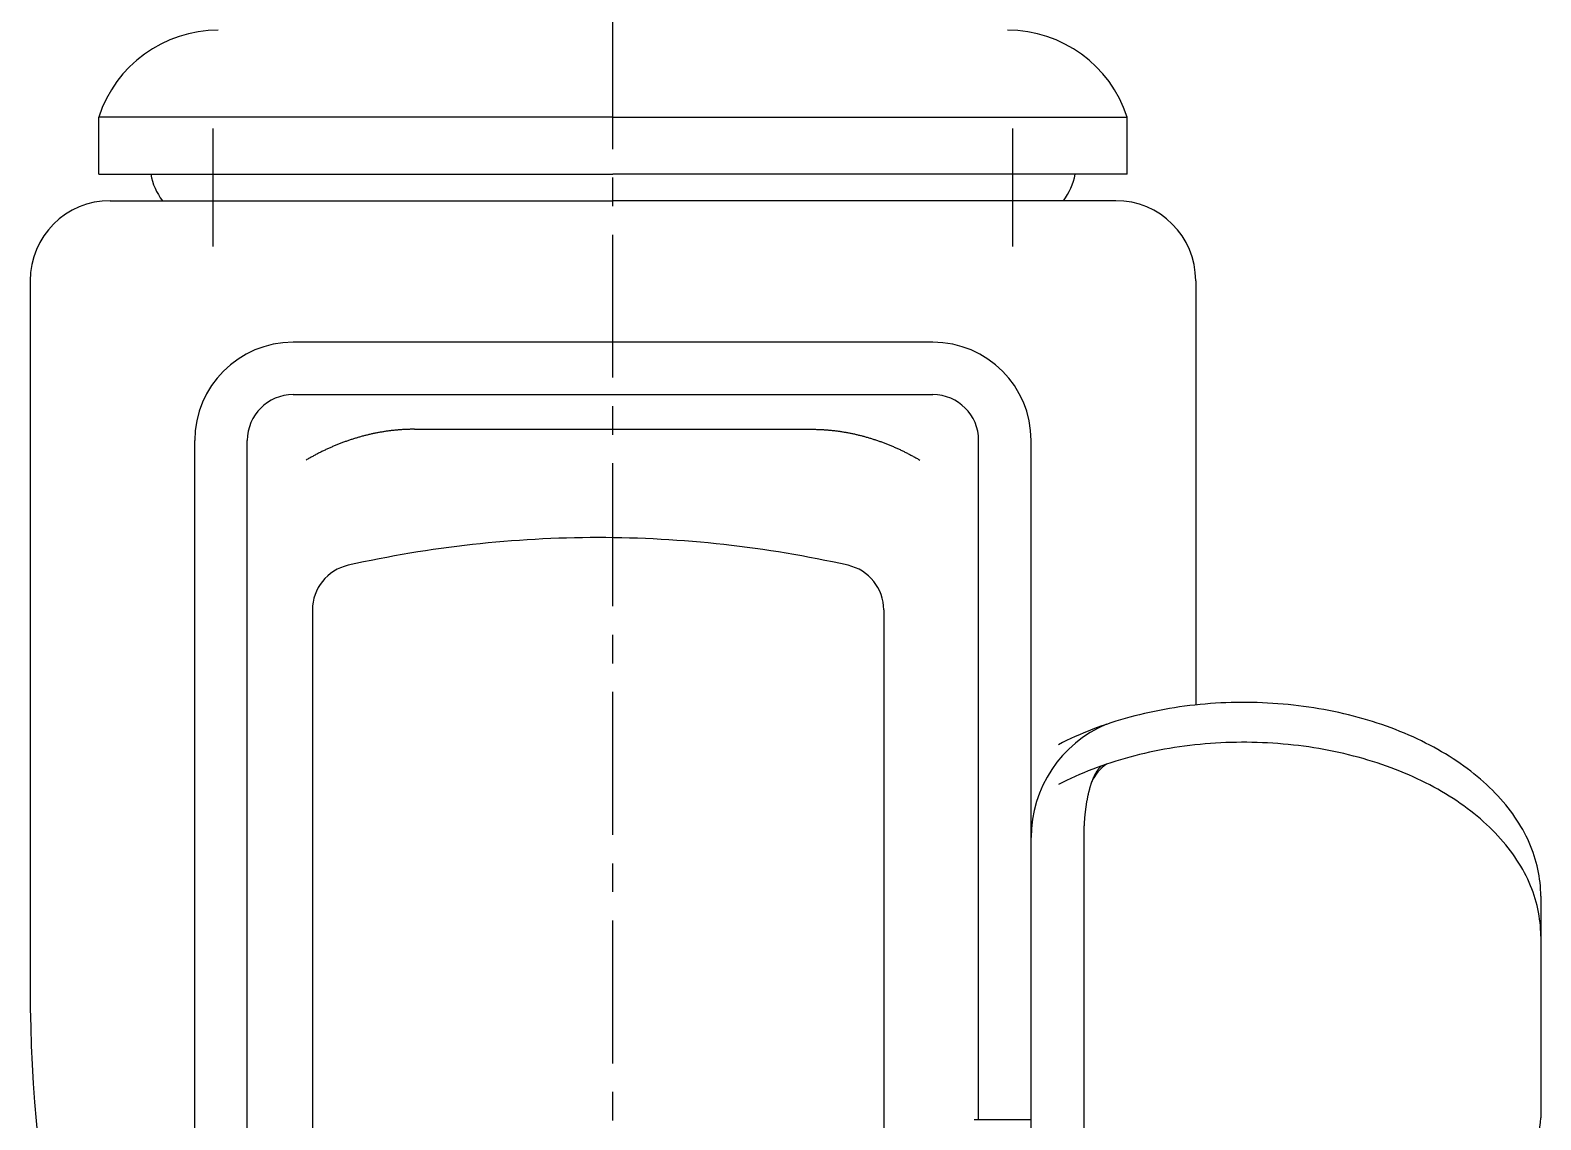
# Model space of a CAD drawing. Extents: x -31 to 215, y -21 to 268.
# Drawn here: x 7.6 to 73.7, y 106.3 to 153.9 of the extents above; entities that cross this region are included whole.
import ezdxf

# ---------------------------------------------------------------- set-up
doc = ezdxf.new("R2010")
doc.units = 0
doc.header["$LTSCALE"] = 5
doc.linetypes.add('CENTER', pattern=[2, 1.25, -0.25, 0.25, -0.25])
doc.layers.get('0').update_dxf_attribs({"linetype": 'CONTINUOUS'})
doc.layers.add('CENTER', color=1, linetype='CENTER')

msp = doc.modelspace()

# ---------------------------------------------------------------- linework, layer by layer
at = {"color": 7, "linetype": 'CONTINUOUS'}
for p, q in [((10.621629, 147.617925), (10.621629, 150.117925)), ((33.121629, 150.117925), (10.621629, 150.117925)), ((33.121629, 150.117925), (55.621629, 150.117925)), ((55.621629, 147.617925), (55.621629, 150.117925)), ((10.621629, 147.617925), (33.121629, 147.617925)), ((55.621629, 147.617925), (33.121629, 147.617925)), ((11.121629, 146.461925), (33.121629, 146.461925)), ((55.121629, 146.461925), (33.121629, 146.461925)), ((7.621629, 142.961925), (7.621629, 111.956944)), ((58.621629, 142.961925), (58.621629, 124.40173)), ((47.121629, 140.268316), (19.121629, 140.268316)), ((19.121629, 137.977069), (47.121629, 137.977069)), ((24.441629, 136.461925), (41.801629, 136.461925)), ((14.821629, 70.721925), (14.821629, 135.968316)), ((17.121629, 70.721925), (17.121629, 135.977069)), ((49.121629, 106.256474), (49.121629, 135.977069)), ((51.421629, 66.743511), (51.421629, 135.968316)), ((19.971629, 128.55941), (19.971629, 118.721925)), ((44.971629, 128.55941), (44.971629, 118.721925)), ((19.971629, 118.721925), (19.971629, 81.721925)), ((44.971629, 118.721925), (44.971629, 81.721925)), ((53.721629, 118.601275), (53.721629, 66.743511)), ((73.721629, 116.036785), (73.721629, 106.336378)), ((51.421629, 106.256474), (48.921629, 106.256474))]:
    msp.add_line(p, q, dxfattribs=at)
for points in [[(24.4416, 136.462, 0), (24.4039, 136.462, 0), (24.3661, 136.462, 0), (24.3283, 136.461, 0), (24.2905, 136.461, 0), (24.2528, 136.46, 0), (24.215, 136.459, 0), (24.1772, 136.458, 0), (24.1394, 136.457, 0), (24.1017, 136.455, 0), (24.0639, 136.454, 0), (24.0262, 136.452, 0), (23.9884, 136.45, 0), (23.9506, 136.448, 0), (23.9129, 136.446, 0), (23.8751, 136.443, 0), (23.8374, 136.441, 0), (23.7997, 136.438, 0), (23.7619, 136.435, 0), (23.7242, 136.432, 0), (23.6865, 136.429, 0), (23.6487, 136.425, 0), (23.611, 136.422, 0), (23.5733, 136.418, 0), (23.5356, 136.414, 0), (23.4979, 136.41, 0), (23.4602, 136.406, 0), (23.4225, 136.401, 0), (23.3849, 136.397, 0), (23.3472, 136.392, 0), (23.3095, 136.387, 0), (23.2719, 136.382, 0), (23.2342, 136.377, 0), (23.1966, 136.372, 0), (23.1589, 136.366, 0), (23.1213, 136.36, 0), (23.0837, 136.355, 0), (23.0461, 136.348, 0), (23.0085, 136.342, 0), (22.9709, 136.336, 0), (22.9333, 136.329, 0), (22.8958, 136.323, 0), (22.8582, 136.316, 0), (22.8207, 136.309, 0), (22.7832, 136.302, 0), (22.7456, 136.294, 0), (22.7081, 136.287, 0), (22.6706, 136.279, 0), (22.6331, 136.271, 0), (22.5957, 136.263, 0), (22.5582, 136.255, 0), (22.5207, 136.247, 0), (22.4833, 136.238, 0), (22.4459, 136.229, 0), (22.4085, 136.221, 0), (22.3711, 136.211, 0), (22.3337, 136.202, 0), (22.2963, 136.193, 0), (22.259, 136.183, 0), (22.2216, 136.174, 0), (22.1843, 136.164, 0), (22.147, 136.154, 0), (22.1097, 136.144, 0), (22.0724, 136.134, 0), (22.0352, 136.123, 0), (21.9979, 136.112, 0), (21.9607, 136.102, 0), (21.9235, 136.091, 0), (21.8863, 136.079, 0), (21.8491, 136.068, 0), (21.812, 136.057, 0), (21.7748, 136.045, 0), (21.7377, 136.033, 0), (21.7006, 136.021, 0), (21.6635, 136.009, 0), (21.6264, 135.997, 0), (21.5894, 135.984, 0), (21.5524, 135.972, 0), (21.5153, 135.959, 0), (21.4784, 135.946, 0), (21.4414, 135.933, 0), (21.4044, 135.92, 0), (21.3675, 135.906, 0), (21.3306, 135.893, 0), (21.2937, 135.879, 0), (21.2568, 135.865, 0), (21.22, 135.851, 0), (21.1832, 135.837, 0), (21.1464, 135.823, 0), (21.1096, 135.808, 0), (21.0728, 135.793, 0), (21.0361, 135.778, 0), (20.9994, 135.763, 0), (20.9627, 135.748, 0), (20.9261, 135.733, 0), (20.8894, 135.717, 0), (20.8528, 135.702, 0), (20.8162, 135.686, 0), (20.7796, 135.67, 0), (20.7431, 135.654, 0), (20.7066, 135.637, 0), (20.6701, 135.621, 0), (20.6336, 135.604, 0), (20.5972, 135.587, 0), (20.5608, 135.57, 0), (20.5244, 135.553, 0), (20.488, 135.536, 0), (20.4517, 135.519, 0), (20.4154, 135.501, 0), (20.3791, 135.483, 0), (20.3428, 135.465, 0), (20.3066, 135.447, 0), (20.2704, 135.429, 0), (20.2343, 135.411, 0), (20.1981, 135.392, 0), (20.162, 135.373, 0), (20.1259, 135.354, 0), (20.0899, 135.335, 0), (20.0538, 135.316, 0), (20.0179, 135.297, 0), (19.9819, 135.277, 0), (19.946, 135.258, 0), (19.9101, 135.238, 0), (19.8742, 135.218, 0), (19.8383, 135.198, 0), (19.8025, 135.178, 0), (19.7667, 135.157, 0), (19.731, 135.136, 0), (19.6953, 135.116, 0)], [(41.8016, 136.462, 0), (41.8394, 136.462, 0), (41.8772, 136.462, 0), (41.915, 136.461, 0), (41.9527, 136.461, 0), (41.9905, 136.46, 0), (42.0283, 136.459, 0), (42.066, 136.458, 0), (42.1038, 136.457, 0), (42.1416, 136.455, 0), (42.1793, 136.454, 0), (42.2171, 136.452, 0), (42.2549, 136.45, 0), (42.2926, 136.448, 0), (42.3304, 136.446, 0), (42.3681, 136.443, 0), (42.4059, 136.441, 0), (42.4436, 136.438, 0), (42.4813, 136.435, 0), (42.5191, 136.432, 0), (42.5568, 136.429, 0), (42.5945, 136.425, 0), (42.6322, 136.422, 0), (42.6699, 136.418, 0), (42.7076, 136.414, 0), (42.7453, 136.41, 0), (42.783, 136.406, 0), (42.8207, 136.401, 0), (42.8584, 136.397, 0), (42.8961, 136.392, 0), (42.9337, 136.387, 0), (42.9714, 136.382, 0), (43.009, 136.377, 0), (43.0467, 136.372, 0), (43.0843, 136.366, 0), (43.1219, 136.36, 0), (43.1595, 136.355, 0), (43.1972, 136.348, 0), (43.2347, 136.342, 0), (43.2723, 136.336, 0), (43.3099, 136.329, 0), (43.3475, 136.323, 0), (43.385, 136.316, 0), (43.4226, 136.309, 0), (43.4601, 136.302, 0), (43.4976, 136.294, 0), (43.5351, 136.287, 0), (43.5726, 136.279, 0), (43.6101, 136.271, 0), (43.6476, 136.263, 0), (43.6851, 136.255, 0), (43.7225, 136.247, 0), (43.7599, 136.238, 0), (43.7974, 136.229, 0), (43.8348, 136.221, 0), (43.8722, 136.211, 0), (43.9096, 136.202, 0), (43.9469, 136.193, 0), (43.9843, 136.183, 0), (44.0216, 136.174, 0), (44.0589, 136.164, 0), (44.0963, 136.154, 0), (44.1335, 136.144, 0), (44.1708, 136.134, 0), (44.2081, 136.123, 0), (44.2453, 136.112, 0), (44.2826, 136.102, 0), (44.3198, 136.091, 0), (44.357, 136.079, 0), (44.3941, 136.068, 0), (44.4313, 136.057, 0), (44.4684, 136.045, 0), (44.5056, 136.033, 0), (44.5427, 136.021, 0), (44.5798, 136.009, 0), (44.6168, 135.997, 0), (44.6539, 135.984, 0), (44.6909, 135.972, 0), (44.7279, 135.959, 0), (44.7649, 135.946, 0), (44.8019, 135.933, 0), (44.8388, 135.92, 0), (44.8757, 135.906, 0), (44.9127, 135.893, 0), (44.9495, 135.879, 0), (44.9864, 135.865, 0), (45.0233, 135.851, 0), (45.0601, 135.837, 0), (45.0969, 135.823, 0), (45.1337, 135.808, 0), (45.1704, 135.793, 0), (45.2071, 135.778, 0), (45.2439, 135.763, 0), (45.2805, 135.748, 0), (45.3172, 135.733, 0), (45.3538, 135.717, 0), (45.3905, 135.702, 0), (45.427, 135.686, 0), (45.4636, 135.67, 0), (45.5002, 135.654, 0), (45.5367, 135.637, 0), (45.5732, 135.621, 0), (45.6096, 135.604, 0), (45.6461, 135.587, 0), (45.6825, 135.57, 0), (45.7189, 135.553, 0), (45.7552, 135.536, 0), (45.7916, 135.519, 0), (45.8279, 135.501, 0), (45.8642, 135.483, 0), (45.9004, 135.465, 0), (45.9366, 135.447, 0), (45.9728, 135.429, 0), (46.009, 135.411, 0), (46.0451, 135.392, 0), (46.0813, 135.373, 0), (46.1173, 135.354, 0), (46.1534, 135.335, 0), (46.1894, 135.316, 0), (46.2254, 135.297, 0), (46.2614, 135.277, 0), (46.2973, 135.258, 0), (46.3332, 135.238, 0), (46.3691, 135.218, 0), (46.4049, 135.198, 0), (46.4407, 135.178, 0), (46.4765, 135.157, 0), (46.5123, 135.136, 0), (46.548, 135.116, 0)], [(73.7216, 116.037, 0), (73.7196, 116.185, 0), (73.7136, 116.334, 0), (73.7036, 116.482, 0), (73.6897, 116.631, 0), (73.6717, 116.779, 0), (73.6498, 116.927, 0), (73.6238, 117.074, 0), (73.594, 117.222, 0), (73.5601, 117.369, 0), (73.5223, 117.515, 0), (73.4806, 117.661, 0), (73.4349, 117.807, 0), (73.3854, 117.952, 0), (73.3319, 118.097, 0), (73.2746, 118.24, 0), (73.2134, 118.384, 0), (73.1484, 118.526, 0), (73.0796, 118.668, 0), (73.0069, 118.809, 0), (72.9305, 118.949, 0), (72.8503, 119.088, 0), (72.7664, 119.226, 0), (72.6788, 119.363, 0), (72.5875, 119.499, 0), (72.4926, 119.634, 0), (72.3941, 119.768, 0), (72.2919, 119.901, 0), (72.1862, 120.033, 0), (72.077, 120.163, 0), (71.9643, 120.293, 0), (71.8481, 120.42, 0), (71.7286, 120.547, 0), (71.6056, 120.672, 0), (71.4793, 120.796, 0), (71.3497, 120.918, 0), (71.2168, 121.039, 0), (71.0807, 121.158, 0), (70.9414, 121.276, 0), (70.7989, 121.392, 0), (70.6534, 121.506, 0), (70.5048, 121.619, 0), (70.3532, 121.73, 0), (70.1986, 121.839, 0), (70.0412, 121.946, 0), (69.8808, 122.052, 0), (69.7177, 122.156, 0), (69.5518, 122.258, 0), (69.3831, 122.358, 0), (69.2118, 122.456, 0), (69.0379, 122.552, 0), (68.8615, 122.646, 0), (68.6825, 122.738, 0), (68.5011, 122.828, 0), (68.3173, 122.916, 0), (68.1311, 123.001, 0), (67.9427, 123.085, 0), (67.7521, 123.167, 0), (67.5593, 123.246, 0), (67.3644, 123.323, 0), (67.1675, 123.398, 0), (66.9685, 123.47, 0), (66.7677, 123.541, 0), (66.565, 123.609, 0), (66.3605, 123.674, 0), (66.1543, 123.737, 0), (65.9464, 123.798, 0), (65.7368, 123.857, 0), (65.5258, 123.913, 0), (65.3133, 123.967, 0), (65.0993, 124.018, 0), (64.8841, 124.067, 0), (64.6675, 124.113, 0), (64.4497, 124.157, 0), (64.2308, 124.198, 0), (64.0108, 124.237, 0), (63.7898, 124.274, 0), (63.5678, 124.307, 0), (63.345, 124.339, 0), (63.1214, 124.367, 0), (62.897, 124.394, 0), (62.6719, 124.417, 0), (62.4463, 124.438, 0), (62.2201, 124.457, 0), (61.9935, 124.472, 0), (61.7665, 124.486, 0), (61.5391, 124.496, 0), (61.3115, 124.504, 0), (61.0837, 124.51, 0), (60.8559, 124.513, 0), (60.6279, 124.513, 0), (60.4, 124.51, 0), (60.1722, 124.505, 0), (59.9446, 124.498, 0), (59.7172, 124.488, 0), (59.4901, 124.475, 0), (59.2634, 124.46, 0), (59.0371, 124.442, 0), (58.8114, 124.421, 0), (58.5862, 124.398, 0), (58.3617, 124.372, 0), (58.138, 124.344, 0), (57.915, 124.313, 0), (57.6929, 124.28, 0), (57.4717, 124.244, 0), (57.2515, 124.205, 0), (57.0324, 124.165, 0), (56.8144, 124.121, 0), (56.5976, 124.075, 0), (56.3821, 124.027, 0), (56.1679, 123.976, 0), (55.9551, 123.923, 0), (55.7438, 123.867, 0), (55.534, 123.809, 0), (55.3258, 123.748, 0), (55.1193, 123.686, 0), (54.9145, 123.62, 0), (54.7115, 123.553, 0), (54.5103, 123.483, 0), (54.311, 123.411, 0), (54.1137, 123.336, 0), (53.9185, 123.26, 0), (53.7253, 123.181, 0), (53.5343, 123.1, 0), (53.3455, 123.017, 0), (53.1589, 122.931, 0), (52.9747, 122.844, 0), (52.7928, 122.754, 0), (52.6134, 122.662, 0)], [(73.7216, 114.293, 0), (73.7196, 114.442, 0), (73.7136, 114.59, 0), (73.7036, 114.739, 0), (73.6897, 114.887, 0), (73.6717, 115.035, 0), (73.6498, 115.183, 0), (73.6238, 115.331, 0), (73.594, 115.478, 0), (73.5601, 115.625, 0), (73.5223, 115.771, 0), (73.4806, 115.918, 0), (73.4349, 116.063, 0), (73.3854, 116.208, 0), (73.3319, 116.353, 0), (73.2746, 116.497, 0), (73.2134, 116.64, 0), (73.1484, 116.782, 0), (73.0796, 116.924, 0), (73.0069, 117.065, 0), (72.9305, 117.205, 0), (72.8503, 117.344, 0), (72.7664, 117.482, 0), (72.6788, 117.619, 0), (72.5875, 117.755, 0), (72.4926, 117.891, 0), (72.3941, 118.025, 0), (72.2919, 118.157, 0), (72.1862, 118.289, 0), (72.077, 118.42, 0), (71.9643, 118.549, 0), (71.8481, 118.677, 0), (71.7286, 118.803, 0), (71.6056, 118.928, 0), (71.4793, 119.052, 0), (71.3497, 119.174, 0), (71.2168, 119.295, 0), (71.0807, 119.414, 0), (70.9414, 119.532, 0), (70.7989, 119.648, 0), (70.6534, 119.762, 0), (70.5048, 119.875, 0), (70.3532, 119.986, 0), (70.1986, 120.095, 0), (70.0412, 120.202, 0), (69.8808, 120.308, 0), (69.7177, 120.412, 0), (69.5518, 120.514, 0), (69.3831, 120.614, 0), (69.2118, 120.712, 0), (69.0379, 120.808, 0), (68.8615, 120.902, 0), (68.6825, 120.994, 0), (68.5011, 121.084, 0), (68.3173, 121.172, 0), (68.1311, 121.258, 0), (67.9427, 121.341, 0), (67.7521, 121.423, 0), (67.5593, 121.502, 0), (67.3644, 121.579, 0), (67.1675, 121.654, 0), (66.9685, 121.726, 0), (66.7677, 121.797, 0), (66.565, 121.865, 0), (66.3605, 121.93, 0), (66.1543, 121.994, 0), (65.9464, 122.054, 0), (65.7368, 122.113, 0), (65.5258, 122.169, 0), (65.3133, 122.223, 0), (65.0993, 122.274, 0), (64.8841, 122.323, 0), (64.6675, 122.369, 0), (64.4497, 122.413, 0), (64.2308, 122.455, 0), (64.0108, 122.493, 0), (63.7898, 122.53, 0), (63.5678, 122.564, 0), (63.345, 122.595, 0), (63.1214, 122.624, 0), (62.897, 122.65, 0), (62.6719, 122.673, 0), (62.4463, 122.694, 0), (62.2201, 122.713, 0), (61.9935, 122.729, 0), (61.7665, 122.742, 0), (61.5391, 122.752, 0), (61.3115, 122.76, 0), (61.0837, 122.766, 0), (60.8559, 122.769, 0), (60.6279, 122.769, 0), (60.4, 122.767, 0), (60.1722, 122.762, 0), (59.9446, 122.754, 0), (59.7172, 122.744, 0), (59.4901, 122.731, 0), (59.2634, 122.716, 0), (59.0371, 122.698, 0), (58.8114, 122.677, 0), (58.5862, 122.654, 0), (58.3617, 122.628, 0), (58.138, 122.6, 0), (57.915, 122.569, 0), (57.6929, 122.536, 0), (57.4717, 122.5, 0), (57.2515, 122.462, 0), (57.0324, 122.421, 0), (56.8144, 122.377, 0), (56.5976, 122.331, 0), (56.3821, 122.283, 0), (56.1679, 122.232, 0), (55.9551, 122.179, 0), (55.7438, 122.123, 0), (55.534, 122.065, 0), (55.3258, 122.005, 0), (55.1193, 121.942, 0), (54.9145, 121.876, 0), (54.7115, 121.809, 0), (54.5103, 121.739, 0), (54.311, 121.667, 0), (54.1137, 121.593, 0), (53.9185, 121.516, 0), (53.7253, 121.437, 0), (53.5343, 121.356, 0), (53.3455, 121.273, 0), (53.1589, 121.187, 0), (52.9747, 121.1, 0), (52.7928, 121.01, 0), (52.6134, 120.918, 0)], [(54.4628, 121.703, 0), (54.4529, 121.694, 0), (54.4431, 121.685, 0), (54.4333, 121.676, 0), (54.4235, 121.666, 0), (54.4138, 121.656, 0), (54.4041, 121.646, 0), (54.3944, 121.636, 0), (54.3847, 121.625, 0), (54.3751, 121.613, 0), (54.3656, 121.602, 0), (54.356, 121.59, 0), (54.3465, 121.578, 0), (54.3371, 121.565, 0), (54.3276, 121.553, 0), (54.3183, 121.54, 0), (54.3089, 121.526, 0), (54.2996, 121.512, 0), (54.2904, 121.498, 0), (54.2812, 121.484, 0), (54.272, 121.47, 0), (54.2629, 121.455, 0), (54.2538, 121.439, 0), (54.2448, 121.424, 0), (54.2359, 121.408, 0), (54.227, 121.392, 0), (54.2181, 121.376, 0), (54.2093, 121.359, 0), (54.2005, 121.342, 0), (54.1918, 121.325, 0), (54.1832, 121.307, 0), (54.1746, 121.289, 0), (54.1661, 121.271, 0), (54.1576, 121.253, 0), (54.1492, 121.234, 0), (54.1408, 121.215, 0), (54.1325, 121.196, 0), (54.1243, 121.177, 0), (54.1161, 121.157, 0), (54.108, 121.137, 0), (54.1, 121.117, 0), (54.092, 121.096, 0), (54.0841, 121.075, 0), (54.0762, 121.054, 0), (54.0685, 121.033, 0), (54.0607, 121.011, 0), (54.0531, 120.989, 0), (54.0455, 120.967, 0), (54.038, 120.945, 0), (54.0306, 120.922, 0), (54.0233, 120.9, 0), (54.016, 120.877, 0), (54.0088, 120.853, 0), (54.0016, 120.83, 0), (53.9946, 120.806, 0), (53.9876, 120.782, 0), (53.9807, 120.758, 0), (53.9738, 120.733, 0), (53.9671, 120.709, 0), (53.9604, 120.684, 0), (53.9538, 120.659, 0), (53.9473, 120.633, 0), (53.9409, 120.608, 0), (53.9345, 120.582, 0), (53.9283, 120.556, 0), (53.9221, 120.53, 0), (53.916, 120.504, 0), (53.91, 120.477, 0), (53.904, 120.45, 0), (53.8982, 120.423, 0), (53.8924, 120.396, 0), (53.8868, 120.369, 0), (53.8812, 120.341, 0), (53.8757, 120.314, 0), (53.8703, 120.286, 0), (53.865, 120.258, 0), (53.8597, 120.23, 0), (53.8546, 120.201, 0), (53.8495, 120.173, 0), (53.8446, 120.144, 0), (53.8397, 120.115, 0), (53.8349, 120.086, 0), (53.8303, 120.057, 0), (53.8257, 120.027, 0), (53.8212, 119.998, 0), (53.8168, 119.968, 0), (53.8125, 119.938, 0), (53.8083, 119.909, 0), (53.8041, 119.878, 0), (53.8001, 119.848, 0), (53.7962, 119.818, 0), (53.7924, 119.788, 0), (53.7886, 119.757, 0), (53.785, 119.726, 0), (53.7815, 119.695, 0), (53.778, 119.664, 0), (53.7747, 119.633, 0), (53.7715, 119.602, 0), (53.7683, 119.571, 0), (53.7653, 119.54, 0), (53.7623, 119.508, 0), (53.7595, 119.477, 0), (53.7568, 119.445, 0), (53.7541, 119.413, 0), (53.7516, 119.382, 0), (53.7492, 119.35, 0), (53.7468, 119.318, 0), (53.7446, 119.286, 0), (53.7425, 119.253, 0), (53.7404, 119.221, 0), (53.7385, 119.189, 0), (53.7367, 119.157, 0), (53.735, 119.124, 0), (53.7334, 119.092, 0), (53.7319, 119.059, 0), (53.7305, 119.027, 0), (53.7292, 118.994, 0), (53.728, 118.962, 0), (53.7269, 118.929, 0), (53.7259, 118.896, 0), (53.725, 118.864, 0), (53.7242, 118.831, 0), (53.7235, 118.798, 0), (53.7229, 118.765, 0), (53.7225, 118.733, 0), (53.7221, 118.7, 0), (53.7218, 118.667, 0), (53.7217, 118.634, 0), (53.7216, 118.601, 0)]]:
    msp.add_polyline3d(points, dxfattribs=at)
for centre, radius, start, end in [((15.852308, 148.417925), 5.5, 90, 161.995547), ((50.39095, 148.417925), 5.5, 18.004453, 90), ((15.621629, 148.139925), 2.778, 190.830546, 217.159194), ((50.621629, 148.139925), 2.778, 322.840806, 349.169454), ((11.121629, 142.961925), 3.5, 90, 180), ((55.121629, 142.961925), 3.5, 0, 90), ((19.121629, 135.968316), 4.3, 90, 180), ((47.121629, 135.968316), 4.3, 0, 90), ((19.121629, 135.977069), 2, 90, 180), ((47.121629, 135.977069), 2, 0, 90), ((32.471629, 81.721925), 50, 90, 102.635625), ((32.471629, 81.721925), 50, 77.364375, 90), ((21.971629, 128.55941), 2, 102.635625, 180), ((42.971629, 128.55941), 2, 0, 77.364375), ((56.791601, 118.601275), 5.369972, 112.673027, 180), ((55.680816, 120.344998), 1.753079, 123.171343, 156.807601), ((71.884194, 111.956944), 64.262565, 180, 203.40366), ((71.721629, 106.336378), 2, 314.156133, 0)]:
    msp.add_arc(centre, radius, start, end, dxfattribs=at)
at = {"layer": 'CENTER', "color": 1, "linetype": 'CENTER'}
for p, q in [((33.121629, 28.721925), (33.121629, 195.917925)), ((15.621629, 144.461925), (15.621629, 149.617925)), ((50.621629, 144.461925), (50.621629, 149.617925))]:
    msp.add_line(p, q, dxfattribs=at)

doc.saveas('drawing.dxf')
